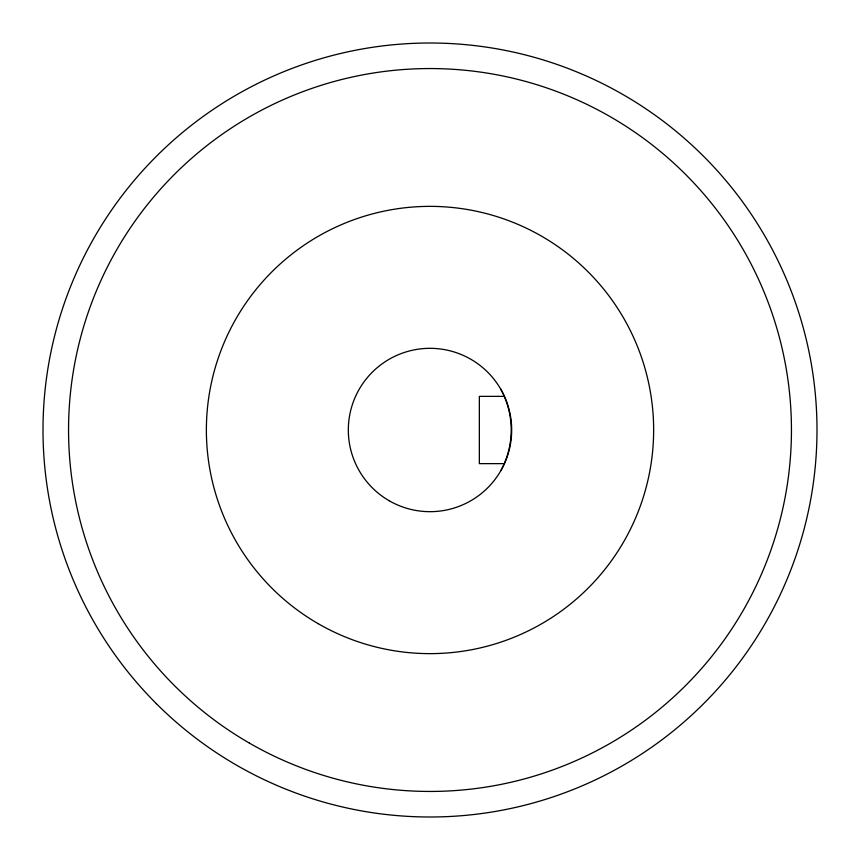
<?xml version="1.0" encoding="UTF-8"?>
<svg xmlns="http://www.w3.org/2000/svg" width="860" height="860" viewBox="0 0 860 860"><rect width="100%" height="100%" fill="white"/><g stroke="black" fill="none" stroke-linecap="round" stroke-linejoin="round"><path stroke-width="1.29" d="M500.735 470.839C514.699 445.695 514.699 414.305 500.735 389.161M503.723 396.363L479.353 396.363L479.353 463.637L503.723 463.637M156.348 703.652A387 387 0 0 0 803.81 530.158A387 387 0 0 0 329.842 56.19A387 387 0 0 0 156.348 703.652M249.271 743.018A361.447 361.447 0 0 0 791.447 430A361.447 361.447 0 0 0 249.271 116.981A361.447 361.447 0 0 0 249.271 743.018M318.178 623.672A223.643 223.643 0 0 0 653.643 430A223.643 223.643 0 0 0 318.178 236.328A223.643 223.643 0 0 0 318.178 623.672M389.161 500.735A81.678 81.678 0 0 0 511.678 430A81.678 81.678 0 0 0 389.161 359.265A81.678 81.678 0 0 0 389.161 500.735"/></g></svg>
